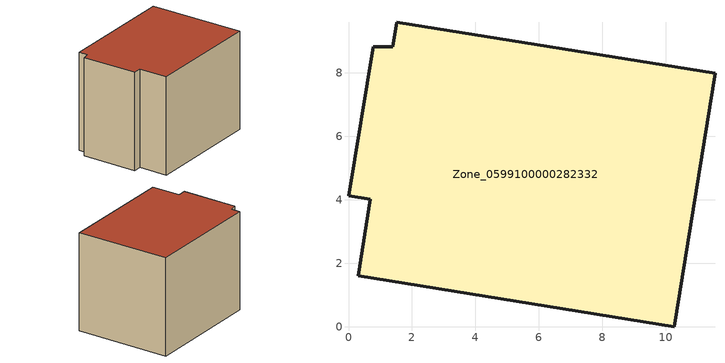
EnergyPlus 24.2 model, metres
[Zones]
Zone_0599100000282332
 floor ground (C_G): 0.3,1.61 0.68,4.02 0,4.13 0.78,8.81 1.39,8.82 1.53,9.59 11.55,7.98 10.26,0 z0
 wall outside (C_F): 0.68,4.02 0.3,1.61 10.26,0 11.55,7.98 1.53,9.59 1.39,8.82 0.78,8.81 0,4.13 0.68,4.02 z0:8.35
 roof outside (C_R): 0.78,8.81 0,4.13 0.68,4.02 0.3,1.61 10.26,0 11.55,7.98 1.53,9.59 1.39,8.82 z8.35
[BUILDING]
Pand.0599100000282332: North Axis=0; Terrain=City; Loads Convergence Tolerance Value=0.04; Temperature Convergence Tolerance Value=0.4; Solar Distribution=FullExterior; Maximum Number of Warmup Days=25; Minimum Number of Warmup Days=1
[Site:Location]
Rotterdam.The.Hague.AP_ZH_NLD Design_Conditions: Latitude=51.96; Longitude=4.45; Time Zone=1; Elevation=-4.5
[SITE:GROUNDTEMPERATURE:BUILDINGSURFACE]
18, 18, 18, 18, 18, 18, 18, 18, 18, 18, 18, 18
[MATERIAL] Thermal Absorptance=0.9; Solar Absorptance=0.7; Visible Absorptance=0.7
Name | Roughness | Thickness | Conductivity | Density | Specific Heat
G.D.1965 | MediumSmooth | 0.15 | 1 | 540 | 1210
F.D.1965 | Rough | 0.3 | 0.857143 | 1920 | 840
R.D.1965 | MediumRough | 0.2 | 0.08 | 1500 | 1000
[CONSTRUCTION]
C_G: G.D.1965
C_F: F.D.1965
C_R: R.D.1965
[ZONE]
Zone_0599100000282332: Type=1; Multiplier=1; Ceiling Height=Autocalculate; Volume=Autocalculate; Floor Area=autocalculate; Part of Total Floor Area=Yes
[ZONEINFILTRATION:DESIGNFLOWRATE]
Infil_Zone_0599100000282332: Zone or ZoneList or Space or SpaceList=Zone_0599100000282332; Schedule=AlwaysOn; Design Flow Rate Calculation Method=Flow/Area; Flow Rate per Floor Area=0.0042; Constant Term Coefficient=1; Temperature Term Coefficient=0; Velocity Term Coefficient=0; Velocity Squared Term Coefficient=0
[HVACTEMPLATE:ZONE:IDEALLOADSAIRSYSTEM]
Zone_0599100000282332: Maximum Heating Supply Air Temperature=50; Minimum Cooling Supply Air Temperature=13; Maximum Heating Supply Air Humidity Ratio=0.0156; Minimum Cooling Supply Air Humidity Ratio=0.0077; Heating Limit=NoLimit; Cooling Limit=NoLimit; Dehumidification Control Type=ConstantSensibleHeatRatio; Cooling Sensible Heat Ratio=0.7; Dehumidification Setpoint=60; Humidification Control Type=None; Humidification Setpoint=30; Outdoor Air Method=None; Outdoor Air Flow Rate per Person=0.00944; Outdoor Air Flow Rate per Zone Floor Area=0; Outdoor Air Flow Rate per Zone=0; Demand Controlled Ventilation Type=None; Outdoor Air Economizer Type=NoEconomizer; Heat Recovery Type=None; Sensible Heat Recovery Effectiveness=0.7; Latent Heat Recovery Effectiveness=0.65
[ZONECONTROL:THERMOSTAT]
ThermostatControl_Zone_0599100000282332: Zone or ZoneList=Zone_0599100000282332; Control Type Schedule=DualSetpointControlType; Control 1=Thermostat_Zone_0599100000282332; Temperature Difference Between Cutout And Setpoint=0
[THERMOSTATSETPOINT:DUALSETPOINT]
Thermostat_Zone_0599100000282332: Heating Setpoint Temperature Schedule=HeatingSetpoint_Zone_0599100000282332; Cooling Setpoint Temperature Schedule=CoolingSetpoint_Zone_0599100000282332
[SCHEDULE:COMPACT]
HeatingSetpoint_Zone_0599100000282332: Through: 12/31, For: AllDays, Until: 24:00, 21
CoolingSetpoint_Zone_0599100000282332: Through: 12/31, For: AllDays, Until: 24:00, 24
DualSetpointControlType: Through: 12/31, For: AllDays, Until: 24:00, 4
AlwaysOn: Through: 12/31, For: AllDays, Until: 24:00, 1
